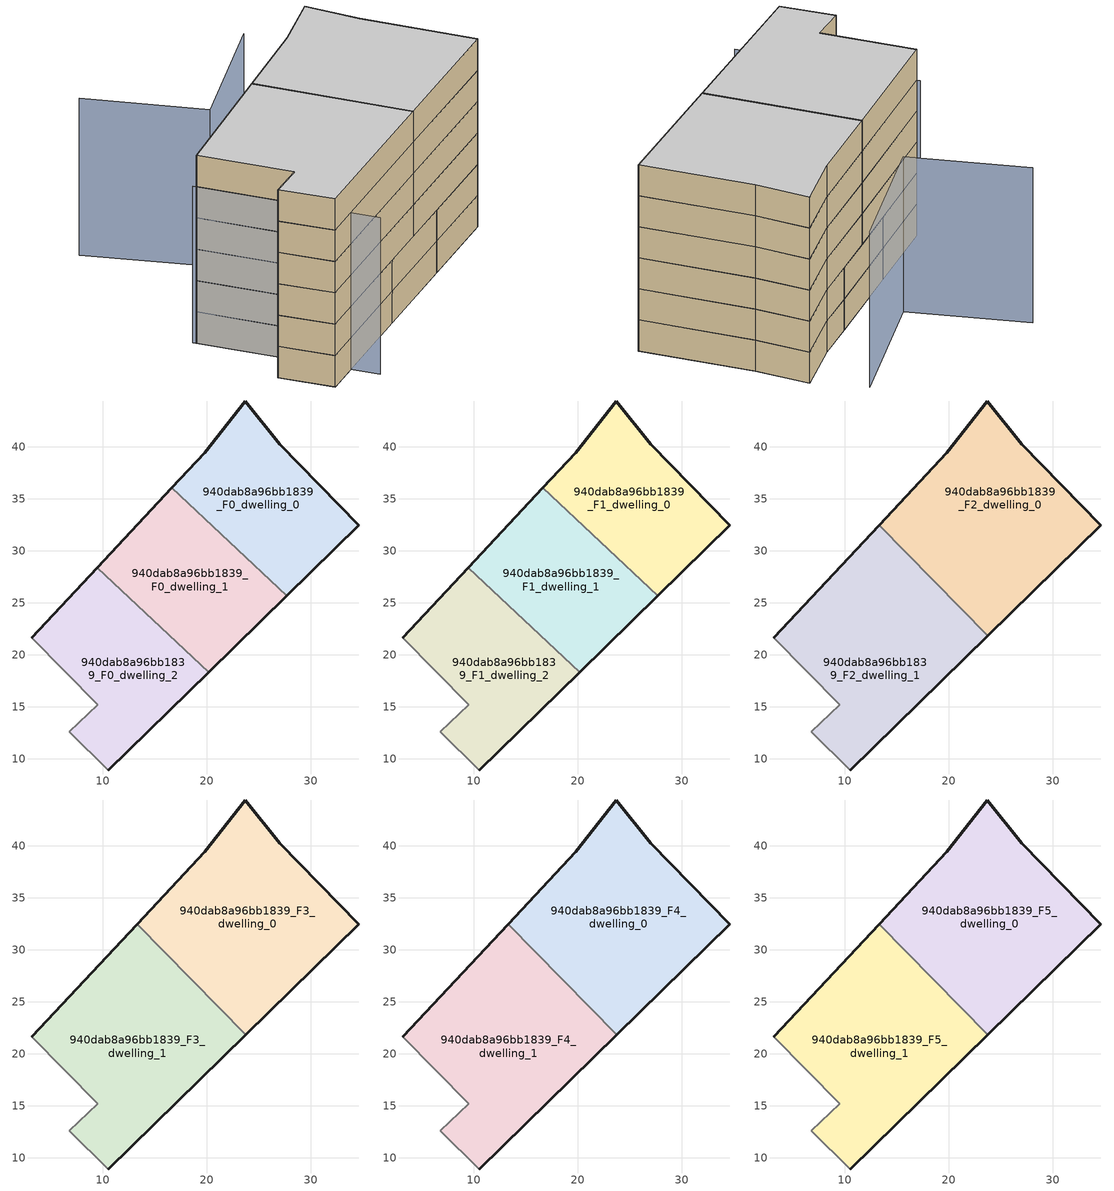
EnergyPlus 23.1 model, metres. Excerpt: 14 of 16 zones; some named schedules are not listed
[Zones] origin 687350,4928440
940dab8a96bb1839_F0_dwelling_0
 floor ground (EU_floor_Construction): 34.63,32.45 27.04,40.25 23.72,44.4 19.82,39.42 16.66,36.04 27.72,25.71 z0
 wall outside (EU_wall_Construction): 16.66,36.04 19.82,39.42 23.72,44.4 27.04,40.25 34.63,32.45 27.72,25.71 z0:3
 wall to 940dab8a96bb1839_F0_dwelling_1 (EU_wall_Construction): 27.72,25.71 16.66,36.04 z0:3
940dab8a96bb1839_F0_dwelling_1
 floor ground (EU_floor_Construction): 27.72,25.71 16.66,36.04 9.48,28.37 20.2,18.35 z0
 wall outside (EU_wall_Construction): 9.48,28.37 16.66,36.04 / 27.72,25.71 20.2,18.35 z0:3
 wall to 940dab8a96bb1839_F0_dwelling_2 (EU_wall_Construction): 20.2,18.35 9.48,28.37 z0:3
940dab8a96bb1839_F0_dwelling_2
 floor ground (EU_floor_Construction): 20.2,18.35 9.48,28.37 3.2,21.64 9.53,15.22 6.8,12.61 10.57,8.93 z0
 wall outside (EU_wall_Construction): 20.2,18.35 10.57,8.93 / 3.2,21.64 9.48,28.37 z0:3
 wall adiabatic (EU_wall_Construction): 10.57,8.93 6.8,12.61 9.53,15.22 3.2,21.64 z0:3
940dab8a96bb1839_F1_dwelling_0
 floor to 940dab8a96bb1839_F0_dwelling_0 (EU_floor_Construction): 34.63,32.45 27.04,40.25 23.72,44.4 19.82,39.42 16.66,36.04 27.72,25.71 z3
 wall outside (EU_wall_Construction): 16.66,36.04 19.82,39.42 23.72,44.4 27.04,40.25 34.63,32.45 27.72,25.71 z3:6
 wall to 940dab8a96bb1839_F1_dwelling_1 (EU_wall_Construction): 27.72,25.71 16.66,36.04 z3:6
940dab8a96bb1839_F1_dwelling_1
 floor to 940dab8a96bb1839_F0_dwelling_1 (EU_floor_Construction): 27.72,25.71 16.66,36.04 9.48,28.37 20.2,18.35 z3
 wall outside (EU_wall_Construction): 9.48,28.37 16.66,36.04 / 27.72,25.71 20.2,18.35 z3:6
 wall to 940dab8a96bb1839_F1_dwelling_2 (EU_wall_Construction): 20.2,18.35 9.48,28.37 z3:6
940dab8a96bb1839_F1_dwelling_2
 floor to 940dab8a96bb1839_F0_dwelling_2 (EU_floor_Construction): 20.2,18.35 9.48,28.37 3.2,21.64 9.53,15.22 6.8,12.61 10.57,8.93 z3
 wall outside (EU_wall_Construction): 20.2,18.35 10.57,8.93 / 3.2,21.64 9.48,28.37 z3:6
 wall adiabatic (EU_wall_Construction): 10.57,8.93 6.8,12.61 9.53,15.22 3.2,21.64 z3:6
940dab8a96bb1839_F2_dwelling_0
 floor to 940dab8a96bb1839_F1_dwelling_0 (EU_floor_Construction): 34.63,32.45 27.04,40.25 23.72,44.4 19.82,39.42 16.66,36.04 27.72,25.71 z6
 floor to 940dab8a96bb1839_F1_dwelling_1 (EU_floor_Construction): 27.72,25.71 16.66,36.04 13.33,32.48 23.75,21.82 z6
 wall outside (EU_wall_Construction): 13.33,32.48 19.82,39.42 23.72,44.4 27.04,40.25 34.63,32.45 23.75,21.82 z6:9
 wall to 940dab8a96bb1839_F2_dwelling_1 (EU_wall_Construction): 23.75,21.82 13.33,32.48 z6:9
940dab8a96bb1839_F2_dwelling_1
 floor to 940dab8a96bb1839_F1_dwelling_1 (EU_floor_Construction): 23.75,21.82 13.33,32.48 9.48,28.36 20.2,18.35 z6
 floor to 940dab8a96bb1839_F1_dwelling_2 (EU_floor_Construction): 20.2,18.35 9.48,28.36 3.2,21.64 9.53,15.22 6.8,12.61 10.57,8.93 z6
 wall outside (EU_wall_Construction): 23.75,21.82 10.57,8.93 / 3.2,21.64 13.33,32.48 z6:9
 wall adiabatic (EU_wall_Construction): 10.57,8.93 6.8,12.61 9.53,15.22 3.2,21.64 z6:9
940dab8a96bb1839_F3_dwelling_0
 floor to 940dab8a96bb1839_F2_dwelling_0 (EU_floor_Construction): 34.63,32.45 27.04,40.25 23.72,44.4 19.82,39.42 13.33,32.48 23.75,21.82 z9
 wall outside (EU_wall_Construction): 13.33,32.48 19.82,39.42 23.72,44.4 27.04,40.25 34.63,32.45 23.75,21.82 z9:12
 wall to 940dab8a96bb1839_F3_dwelling_1 (EU_wall_Construction): 23.75,21.82 13.33,32.48 z9:12
940dab8a96bb1839_F3_dwelling_1
 floor to 940dab8a96bb1839_F2_dwelling_1 (EU_floor_Construction): 23.75,21.82 13.33,32.48 3.2,21.64 9.53,15.22 6.8,12.61 10.57,8.93 z9
 wall outside (EU_wall_Construction): 23.75,21.82 10.57,8.93 / 3.2,21.64 13.33,32.48 z9:12
 wall adiabatic (EU_wall_Construction): 10.57,8.93 6.8,12.61 9.53,15.22 3.2,21.64 z9:12
940dab8a96bb1839_F4_dwelling_0
 floor to 940dab8a96bb1839_F3_dwelling_0 (EU_floor_Construction): 34.63,32.45 27.04,40.25 23.72,44.4 19.82,39.42 13.33,32.48 23.75,21.82 z12
 wall outside (EU_wall_Construction): 13.33,32.48 19.82,39.42 23.72,44.4 27.04,40.25 34.63,32.45 23.75,21.82 z12:15
 wall to 940dab8a96bb1839_F4_dwelling_1 (EU_wall_Construction): 23.75,21.82 13.33,32.48 z12:15
940dab8a96bb1839_F4_dwelling_1
 floor to 940dab8a96bb1839_F3_dwelling_1 (EU_floor_Construction): 23.75,21.82 13.33,32.48 3.2,21.64 9.53,15.22 6.8,12.61 10.57,8.93 z12
 wall outside (EU_wall_Construction): 23.75,21.82 10.57,8.93 / 3.2,21.64 13.33,32.48 z12:15
 wall adiabatic (EU_wall_Construction): 10.57,8.93 6.8,12.61 9.53,15.22 3.2,21.64 z12:15
940dab8a96bb1839_F5_dwelling_0
 floor to 940dab8a96bb1839_F4_dwelling_0 (EU_floor_Construction): 34.63,32.45 27.04,40.25 23.72,44.4 19.82,39.42 13.33,32.48 23.75,21.82 z15
 wall outside (EU_wall_Construction): 13.33,32.48 19.82,39.42 23.72,44.4 27.04,40.25 34.63,32.45 23.75,21.82 z15:18
 wall to 940dab8a96bb1839_F5_dwelling_1 (EU_wall_Construction): 23.75,21.82 13.33,32.48 z15:18
 ceiling to 940dab8a96bb1839_F6_dwelling_0 (EU_floor_Construction): 27.04,40.25 34.63,32.45 23.75,21.82 13.33,32.48 19.82,39.42 23.72,44.4 z18
940dab8a96bb1839_F5_dwelling_1
 floor to 940dab8a96bb1839_F4_dwelling_1 (EU_floor_Construction): 23.75,21.82 13.33,32.48 3.2,21.64 9.53,15.22 6.8,12.61 10.57,8.93 z15
 wall outside (EU_wall_Construction): 23.75,21.82 10.57,8.93 / 3.2,21.64 13.33,32.48 z15:18
 wall adiabatic (EU_wall_Construction): 10.57,8.93 6.8,12.61 9.53,15.22 3.2,21.64 z15:18
 ceiling to 940dab8a96bb1839_F6_dwelling_1 (EU_floor_Construction): 13.33,32.48 23.75,21.82 10.57,8.93 6.8,12.61 9.53,15.22 3.2,21.64 z18
shading: 2.96,21.88 15.1,9.57 / 19.26,47.2 10.48,34.87 / 10.48,34.87 1.16,41.51 z0:15
[Building]
EU S2 Campaign: North Axis=0; Terrain=City; Solar Distribution=FullExterior
[Site:Location]
Bologna: Latitude=44.5; Longitude=11.25; Time Zone=1; Elevation=37
[SizingPeriod:WeatherFileDays]
AnnualSizingPeriod: Begin Month=1; Begin Day of Month=1; End Month=12; End Day of Month=31; Day of Week for Start Day=Monday; Use Weather File Daylight Saving Period=No; Use Weather File Rain and Snow Indicators=No
[MATERIAL]
EU_InternalMass_Material: Roughness=MediumRough; Thickness=0.1; Conductivity=1; Density=1800; Specific Heat=900; Thermal Absorptance=0.9; Solar Absorptance=0.7; Visible Absorptance=0.7
[MATERIAL:NOMASS] Roughness=MediumRough; Thermal Absorptance=0.9; Solar Absorptance=0.7; Visible Absorptance=0.7
Name | Thermal Resistance
EU_wall_NoMass | 0.905828
EU_floor_NoMass | 0.67114
[CONSTRUCTION]
EU_wall_Construction: EU_wall_NoMass
EU_floor_Construction: EU_floor_NoMass
EU_InternalMass_Construction: EU_InternalMass_Material
[ZONE] Type=1; Multiplier=1; Ceiling Height=autocalculate; Floor Area=autocalculate; Part of Total Floor Area=Yes
Name | Volume
940dab8a96bb1839_F0_dwelling_0; 940dab8a96bb1839_F1_dwelling_0 | 470.158
940dab8a96bb1839_F2_dwelling_0; 940dab8a96bb1839_F3_dwelling_0; 940dab8a96bb1839_F4_dwelling_0; 940dab8a96bb1839_F5_dwelling_0 | 705.226
940dab8a96bb1839_F0_dwelling_1; 940dab8a96bb1839_F1_dwelling_1 | 470.145
940dab8a96bb1839_F2_dwelling_1; 940dab8a96bb1839_F3_dwelling_1; 940dab8a96bb1839_F4_dwelling_1; 940dab8a96bb1839_F5_dwelling_1 | 705.198
940dab8a96bb1839_F0_dwelling_2; 940dab8a96bb1839_F1_dwelling_2 | 470.165
[INTERNALMASS] Construction=EU_InternalMass_Construction
Name | Zone or ZoneList | Surface Area
940dab8a96bb1839_F0_dwelling_0_EU_InternalMass | 940dab8a96bb1839_F0_dwelling_0 | 156.72
940dab8a96bb1839_F0_dwelling_1_EU_InternalMass | 940dab8a96bb1839_F0_dwelling_1 | 156.715
940dab8a96bb1839_F0_dwelling_2_EU_InternalMass | 940dab8a96bb1839_F0_dwelling_2 | 156.722
940dab8a96bb1839_F1_dwelling_0_EU_InternalMass | 940dab8a96bb1839_F1_dwelling_0 | 156.72
940dab8a96bb1839_F1_dwelling_1_EU_InternalMass | 940dab8a96bb1839_F1_dwelling_1 | 156.715
940dab8a96bb1839_F1_dwelling_2_EU_InternalMass | 940dab8a96bb1839_F1_dwelling_2 | 156.722
940dab8a96bb1839_F2_dwelling_0_EU_InternalMass | 940dab8a96bb1839_F2_dwelling_0 | 235.075
940dab8a96bb1839_F2_dwelling_1_EU_InternalMass | 940dab8a96bb1839_F2_dwelling_1 | 235.066
940dab8a96bb1839_F3_dwelling_0_EU_InternalMass | 940dab8a96bb1839_F3_dwelling_0 | 235.075
940dab8a96bb1839_F3_dwelling_1_EU_InternalMass | 940dab8a96bb1839_F3_dwelling_1 | 235.066
940dab8a96bb1839_F4_dwelling_0_EU_InternalMass | 940dab8a96bb1839_F4_dwelling_0 | 235.075
940dab8a96bb1839_F4_dwelling_1_EU_InternalMass | 940dab8a96bb1839_F4_dwelling_1 | 235.066
940dab8a96bb1839_F5_dwelling_0_EU_InternalMass | 940dab8a96bb1839_F5_dwelling_0 | 235.075
940dab8a96bb1839_F5_dwelling_1_EU_InternalMass | 940dab8a96bb1839_F5_dwelling_1 | 235.066
[OTHEREQUIPMENT] Fuel Type=Electricity; Design Level Calculation Method=Watts/Area; Power per Zone Floor Area=1; Fraction Latent=0; Fraction Radiant=0; Fraction Lost=0; Carbon Dioxide Generation Rate=0; EndUse Subcategory=EU_Step8_InternalGains
Name | Zone or ZoneList or Space or SpaceList | Schedule
EU_Step8_InternalGain_940dab8a96bb1839_F0_dwelling_0_f000 | 940dab8a96bb1839_F0_dwelling_0 | EU_Step8_GainSchedule_940dab8a96bb1839_F0_dwelling_0_f000
EU_Step8_InternalGain_940dab8a96bb1839_F0_dwelling_1_f000 | 940dab8a96bb1839_F0_dwelling_1 | EU_Step8_GainSchedule_940dab8a96bb1839_F0_dwelling_1_f000
EU_Step8_InternalGain_940dab8a96bb1839_F0_dwelling_2_f000 | 940dab8a96bb1839_F0_dwelling_2 | EU_Step8_GainSchedule_940dab8a96bb1839_F0_dwelling_2_f000
EU_Step8_InternalGain_940dab8a96bb1839_F1_dwelling_0_f000 | 940dab8a96bb1839_F1_dwelling_0 | EU_Step8_GainSchedule_940dab8a96bb1839_F1_dwelling_0_f000
EU_Step8_InternalGain_940dab8a96bb1839_F1_dwelling_1_f000 | 940dab8a96bb1839_F1_dwelling_1 | EU_Step8_GainSchedule_940dab8a96bb1839_F1_dwelling_1_f000
EU_Step8_InternalGain_940dab8a96bb1839_F1_dwelling_2_f000 | 940dab8a96bb1839_F1_dwelling_2 | EU_Step8_GainSchedule_940dab8a96bb1839_F1_dwelling_2_f000
EU_Step8_InternalGain_940dab8a96bb1839_F2_dwelling_0_f000 | 940dab8a96bb1839_F2_dwelling_0 | EU_Step8_GainSchedule_940dab8a96bb1839_F2_dwelling_0_f000
EU_Step8_InternalGain_940dab8a96bb1839_F2_dwelling_1_f000 | 940dab8a96bb1839_F2_dwelling_1 | EU_Step8_GainSchedule_940dab8a96bb1839_F2_dwelling_1_f000
EU_Step8_InternalGain_940dab8a96bb1839_F3_dwelling_0_f000 | 940dab8a96bb1839_F3_dwelling_0 | EU_Step8_GainSchedule_940dab8a96bb1839_F3_dwelling_0_f000
EU_Step8_InternalGain_940dab8a96bb1839_F3_dwelling_1_f000 | 940dab8a96bb1839_F3_dwelling_1 | EU_Step8_GainSchedule_940dab8a96bb1839_F3_dwelling_1_f000
EU_Step8_InternalGain_940dab8a96bb1839_F4_dwelling_0_f000 | 940dab8a96bb1839_F4_dwelling_0 | EU_Step8_GainSchedule_940dab8a96bb1839_F4_dwelling_0_f000
EU_Step8_InternalGain_940dab8a96bb1839_F4_dwelling_1_f000 | 940dab8a96bb1839_F4_dwelling_1 | EU_Step8_GainSchedule_940dab8a96bb1839_F4_dwelling_1_f000
EU_Step8_InternalGain_940dab8a96bb1839_F5_dwelling_0_f000 | 940dab8a96bb1839_F5_dwelling_0 | EU_Step8_GainSchedule_940dab8a96bb1839_F5_dwelling_0_f000
EU_Step8_InternalGain_940dab8a96bb1839_F5_dwelling_1_f000 | 940dab8a96bb1839_F5_dwelling_1 | EU_Step8_GainSchedule_940dab8a96bb1839_F5_dwelling_1_f000
[ZONEVENTILATION:DESIGNFLOWRATE] Schedule=EU_AlwaysOn; Design Flow Rate Calculation Method=AirChanges/Hour; Air Changes per Hour=0.73129; Ventilation Type=Natural; Fan Pressure Rise=0; Fan Total Efficiency=1; Constant Term Coefficient=1; Temperature Term Coefficient=0; Velocity Term Coefficient=0; Velocity Squared Term Coefficient=0; Minimum Indoor Temperature=-100; Maximum Indoor Temperature=100; Delta Temperature=-100; Minimum Outdoor Temperature=-100; Maximum Outdoor Temperature=100; Maximum Wind Speed=40
Name | Zone or ZoneList or Space or SpaceList
EU_ConstantAir_940dab8a96bb1839_F0_dwelling_0 | 940dab8a96bb1839_F0_dwelling_0
EU_ConstantAir_940dab8a96bb1839_F0_dwelling_1 | 940dab8a96bb1839_F0_dwelling_1
EU_ConstantAir_940dab8a96bb1839_F0_dwelling_2 | 940dab8a96bb1839_F0_dwelling_2
EU_ConstantAir_940dab8a96bb1839_F1_dwelling_0 | 940dab8a96bb1839_F1_dwelling_0
EU_ConstantAir_940dab8a96bb1839_F1_dwelling_1 | 940dab8a96bb1839_F1_dwelling_1
EU_ConstantAir_940dab8a96bb1839_F1_dwelling_2 | 940dab8a96bb1839_F1_dwelling_2
EU_ConstantAir_940dab8a96bb1839_F2_dwelling_0 | 940dab8a96bb1839_F2_dwelling_0
EU_ConstantAir_940dab8a96bb1839_F2_dwelling_1 | 940dab8a96bb1839_F2_dwelling_1
EU_ConstantAir_940dab8a96bb1839_F3_dwelling_0 | 940dab8a96bb1839_F3_dwelling_0
EU_ConstantAir_940dab8a96bb1839_F3_dwelling_1 | 940dab8a96bb1839_F3_dwelling_1
EU_ConstantAir_940dab8a96bb1839_F4_dwelling_0 | 940dab8a96bb1839_F4_dwelling_0
EU_ConstantAir_940dab8a96bb1839_F4_dwelling_1 | 940dab8a96bb1839_F4_dwelling_1
EU_ConstantAir_940dab8a96bb1839_F5_dwelling_0 | 940dab8a96bb1839_F5_dwelling_0
EU_ConstantAir_940dab8a96bb1839_F5_dwelling_1 | 940dab8a96bb1839_F5_dwelling_1
[HVACTEMPLATE:THERMOSTAT] Constant Heating Setpoint=20; Constant Cooling Setpoint=50
EU_HeatOnly_940dab8a96bb1839_F0_dwelling_0; EU_HeatOnly_940dab8a96bb1839_F0_dwelling_1; EU_HeatOnly_940dab8a96bb1839_F0_dwelling_2; EU_HeatOnly_940dab8a96bb1839_F1_dwelling_0; EU_HeatOnly_940dab8a96bb1839_F1_dwelling_1; EU_HeatOnly_940dab8a96bb1839_F1_dwelling_2; EU_HeatOnly_940dab8a96bb1839_F2_dwelling_0; EU_HeatOnly_940dab8a96bb1839_F2_dwelling_1; EU_HeatOnly_940dab8a96bb1839_F3_dwelling_0; EU_HeatOnly_940dab8a96bb1839_F3_dwelling_1; EU_HeatOnly_940dab8a96bb1839_F4_dwelling_0; EU_HeatOnly_940dab8a96bb1839_F4_dwelling_1; EU_HeatOnly_940dab8a96bb1839_F5_dwelling_0; EU_HeatOnly_940dab8a96bb1839_F5_dwelling_1; EU_HeatOnly_940dab8a96bb1839_F6_dwelling_0; EU_HeatOnly_940dab8a96bb1839_F6_dwelling_1
[HVACTEMPLATE:ZONE:IDEALLOADSAIRSYSTEM] System Availability Schedule=EU_AlwaysOn; Maximum Heating Supply Air Temperature=50; Minimum Cooling Supply Air Temperature=13; Maximum Heating Supply Air Humidity Ratio=0.0156; Minimum Cooling Supply Air Humidity Ratio=0.0077; Heating Limit=NoLimit; Cooling Limit=NoLimit; Heating Availability Schedule=EU_AlwaysOn; Cooling Availability Schedule=EU_CoolingOff; Dehumidification Control Type=ConstantSensibleHeatRatio; Cooling Sensible Heat Ratio=0.7; Dehumidification Setpoint=60; Humidification Control Type=None; Humidification Setpoint=30; Outdoor Air Method=None; Outdoor Air Flow Rate per Person=0.00944; Outdoor Air Flow Rate per Zone Floor Area=0; Outdoor Air Flow Rate per Zone=0; Demand Controlled Ventilation Type=None; Outdoor Air Economizer Type=NoEconomizer; Heat Recovery Type=None; Sensible Heat Recovery Effectiveness=0.7; Latent Heat Recovery Effectiveness=0.65
Name | Template Thermostat
940dab8a96bb1839_F0_dwelling_0 | EU_HeatOnly_940dab8a96bb1839_F0_dwelling_0
940dab8a96bb1839_F0_dwelling_1 | EU_HeatOnly_940dab8a96bb1839_F0_dwelling_1
940dab8a96bb1839_F0_dwelling_2 | EU_HeatOnly_940dab8a96bb1839_F0_dwelling_2
940dab8a96bb1839_F1_dwelling_0 | EU_HeatOnly_940dab8a96bb1839_F1_dwelling_0
940dab8a96bb1839_F1_dwelling_1 | EU_HeatOnly_940dab8a96bb1839_F1_dwelling_1
940dab8a96bb1839_F1_dwelling_2 | EU_HeatOnly_940dab8a96bb1839_F1_dwelling_2
940dab8a96bb1839_F2_dwelling_0 | EU_HeatOnly_940dab8a96bb1839_F2_dwelling_0
940dab8a96bb1839_F2_dwelling_1 | EU_HeatOnly_940dab8a96bb1839_F2_dwelling_1
940dab8a96bb1839_F3_dwelling_0 | EU_HeatOnly_940dab8a96bb1839_F3_dwelling_0
940dab8a96bb1839_F3_dwelling_1 | EU_HeatOnly_940dab8a96bb1839_F3_dwelling_1
940dab8a96bb1839_F4_dwelling_0 | EU_HeatOnly_940dab8a96bb1839_F4_dwelling_0
940dab8a96bb1839_F4_dwelling_1 | EU_HeatOnly_940dab8a96bb1839_F4_dwelling_1
940dab8a96bb1839_F5_dwelling_0 | EU_HeatOnly_940dab8a96bb1839_F5_dwelling_0
940dab8a96bb1839_F5_dwelling_1 | EU_HeatOnly_940dab8a96bb1839_F5_dwelling_1
[SIZING:ZONE] Zone Cooling Design Supply Air Temperature Input Method=SupplyAirTemperature; Zone Cooling Design Supply Air Temperature=13; Zone Heating Design Supply Air Temperature Input Method=SupplyAirTemperature; Zone Heating Design Supply Air Temperature=50; Zone Cooling Design Supply Air Humidity Ratio=0.008; Zone Heating Design Supply Air Humidity Ratio=0.008; Cooling Design Air Flow Method=DesignDay; Cooling Design Air Flow Rate=0; Cooling Minimum Air Flow per Zone Floor Area=0.000762; Cooling Minimum Air Flow=0; Cooling Minimum Air Flow Fraction=0.2; Heating Design Air Flow Method=DesignDay; Heating Design Air Flow Rate=0; Heating Maximum Air Flow per Zone Floor Area=0.002032; Heating Maximum Air Flow=0.141576; Heating Maximum Air Flow Fraction=0.3; Account for Dedicated Outdoor Air System=No; Dedicated Outdoor Air System Control Strategy=NeutralSupplyAir; Dedicated Outdoor Air Low Setpoint Temperature for Design=autosize; Dedicated Outdoor Air High Setpoint Temperature for Design=autosize; Zone Load Sizing Method=Sensible Load Only No Latent Load; Zone Latent Cooling Design Supply Air Humidity Ratio Input Method=HumidityRatioDifference; Zone Cooling Design Supply Air Humidity Ratio Difference=0.005; Zone Latent Heating Design Supply Air Humidity Ratio Input Method=HumidityRatioDifference; Zone Humidification Design Supply Air Humidity Ratio Difference=0.005
940dab8a96bb1839_F0_dwelling_0; 940dab8a96bb1839_F0_dwelling_1; 940dab8a96bb1839_F0_dwelling_2; 940dab8a96bb1839_F1_dwelling_0; 940dab8a96bb1839_F1_dwelling_1; 940dab8a96bb1839_F1_dwelling_2; 940dab8a96bb1839_F2_dwelling_0; 940dab8a96bb1839_F2_dwelling_1; 940dab8a96bb1839_F3_dwelling_0; 940dab8a96bb1839_F3_dwelling_1; 940dab8a96bb1839_F4_dwelling_0; 940dab8a96bb1839_F4_dwelling_1; 940dab8a96bb1839_F5_dwelling_0; 940dab8a96bb1839_F5_dwelling_1
[SCHEDULE:FILE] Column Number=1; Rows to Skip at Top=0; Number of Hours of Data=8760; Column Separator=Comma; Interpolate to Timestep=No; Minutes per Item=60; Adjust Schedule for Daylight Savings=Yes
Name | File
EU_Step8_GainSchedule_940dab8a96bb1839_F0_dwelling_0_f000 | ../../schedules/940dab8a96bb1839/940dab8a96bb1839_F0_dwelling_0_f000_gain.csv
EU_Step8_GainSchedule_940dab8a96bb1839_F0_dwelling_1_f000 | ../../schedules/940dab8a96bb1839/940dab8a96bb1839_F0_dwelling_1_f000_gain.csv
EU_Step8_GainSchedule_940dab8a96bb1839_F0_dwelling_2_f000 | ../../schedules/940dab8a96bb1839/940dab8a96bb1839_F0_dwelling_2_f000_gain.csv
EU_Step8_GainSchedule_940dab8a96bb1839_F1_dwelling_0_f000 | ../../schedules/940dab8a96bb1839/940dab8a96bb1839_F1_dwelling_0_f000_gain.csv
EU_Step8_GainSchedule_940dab8a96bb1839_F1_dwelling_1_f000 | ../../schedules/940dab8a96bb1839/940dab8a96bb1839_F1_dwelling_1_f000_gain.csv
EU_Step8_GainSchedule_940dab8a96bb1839_F1_dwelling_2_f000 | ../../schedules/940dab8a96bb1839/940dab8a96bb1839_F1_dwelling_2_f000_gain.csv
EU_Step8_GainSchedule_940dab8a96bb1839_F2_dwelling_0_f000 | ../../schedules/940dab8a96bb1839/940dab8a96bb1839_F2_dwelling_0_f000_gain.csv
EU_Step8_GainSchedule_940dab8a96bb1839_F2_dwelling_1_f000 | ../../schedules/940dab8a96bb1839/940dab8a96bb1839_F2_dwelling_1_f000_gain.csv
EU_Step8_GainSchedule_940dab8a96bb1839_F3_dwelling_0_f000 | ../../schedules/940dab8a96bb1839/940dab8a96bb1839_F3_dwelling_0_f000_gain.csv
EU_Step8_GainSchedule_940dab8a96bb1839_F3_dwelling_1_f000 | ../../schedules/940dab8a96bb1839/940dab8a96bb1839_F3_dwelling_1_f000_gain.csv
